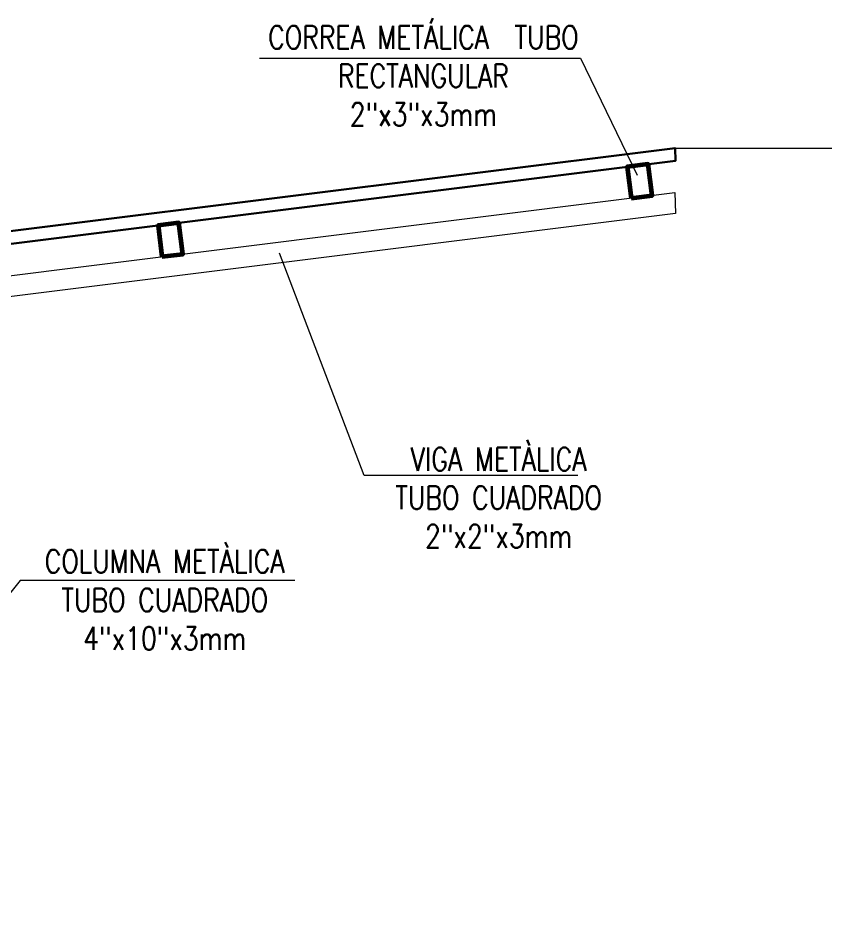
# Model space of a CAD drawing. Header units: millimetres. Extents: x 8.3 to 26.8, y 5.8 to 17.5.
# Drawn here: x 10.669 to 12.59, y 8.309 to 10.464 of the extents above; entities that cross this region are included whole.
import ezdxf

# ---------------------------------------------------------------- set-up
doc = ezdxf.new("R2010")
doc.units = ezdxf.units.MM
doc.linetypes.add('ACAD-TOPOGRAFIA FINAL AMBO 005$0$DASHED2', pattern=[0.375, 0.25, -0.125])
doc.linetypes.add('ACAD_ISO03W100', pattern=[30, 12, -18])
doc.layers.get('Defpoints').update_dxf_attribs({"color": 6, "lineweight": 5})
for name, color, linetype, lineweight in [('LEST 02', 5, 'Continuous', 20), ('LEST 08', 7, 'Continuous', 60), ('LPROYECCION', 7, 'ACAD_ISO03W100', 5), ('LROTULOS', 7, 'Continuous', 5)]:
    doc.layers.add(name, color=color, linetype=linetype, lineweight=lineweight)
doc.styles.add('STYLE5', font='romans.shx', dxfattribs={"width": 0.8})
doc.styles.add('TJ Eléctricas', font='swisse.ttf')
doc.dimstyles.new('STYLE MIGUEL', dxfattribs={"dimtxt": 0.12, "dimasz": 0.2, "dimexe": 0.15, "dimexo": 0.15, "dimgap": 0.09, "dimtad": 1, "dimtih": 1, "dimtoh": 1, "dimzin": 4, "dimdsep": 46, "dimtxsty": 'TJ Eléctricas', "dimblk": 'DOTSMALL', "dimcen": 0.09, "dimdle": 0.15, "dimclrd": 7, "dimclre": 7, "dimclrt": 7, "dimadec": 0, "dimazin": 0, "dimtfac": 1, "dimtix": 1, "dimtofl": 0, "dimtmove": 2, "dimatfit": 1, "dimfxl": 1, "dimtolj": 1, "dimtzin": 0, "dimlwd": 9, "dimlwe": 15, "dimarcsym": 0})

# ---------------------------------------------------------------- blocks, each defined once
blk = doc.blocks.new('_DotSmall')
at = {"color": 0, "linetype": 'ByBlock', "const_width": 0.5}
blk.add_lwpolyline([(-0.0625, 0, 1), (0.0625, 0, 1)], format="xyb", close=True, dxfattribs=at)
blk = doc.blocks.new('*D63')
at = {"color": 7, "lineweight": 9, "transparency": 16777216}
for p, q in [((13.4487, 10.3045), (13.4487, 8.8081)), ((13.4487, 7.0085), (13.4487, 8.5049))]:
    blk.add_line(p, q, dxfattribs=at)
at = {"color": 7, "lineweight": 15, "transparency": 16777216}
for p, q in [((12.8189, 10.1545), (13.5987, 10.1545)), ((12.385, 7.1585), (13.5987, 7.1585))]:
    blk.add_line(p, q, dxfattribs=at)
at = {"layer": 'Defpoints', "color": 0, "transparency": 16777216}
for p in [(12.6689, 10.1545), (12.235, 7.1585), (13.4487, 7.1585)]:
    blk.add_point(p, dxfattribs=at)
at = {"color": 7, "lineweight": 9, "transparency": 16777216, "xscale": 0.2, "yscale": 0.2, "zscale": 0.2}
for p, rotation in [((13.4487, 10.1545), 90), ((13.4487, 7.1585), 270)]:
    blk.add_blockref('_DotSmall', p, dxfattribs=dict(at, rotation=rotation))
at = {"color": 7, "transparency": 16777216, "insert": (13.4487, 8.6565), "char_height": 0.12, "attachment_point": 5, "style": 'TJ Eléctricas'}
blk.add_mtext('\\A1;3.00', dxfattribs=at)

msp = doc.modelspace()

# ---------------------------------------------------------------- linework, layer by layer
at = {"layer": 'LEST 02', "lineweight": 30}
msp.add_lwpolyline([(9.8195, 9.8225), (12.235, 10.1245), (12.2338, 10.1545), (9.8158, 9.8523), (9.8195, 9.8225)], dxfattribs=at)
at = {"layer": 'LEST 02', "color": 251, "lineweight": 0, "true_color": 0x636466}
msp.add_lwpolyline([(9.8288, 9.7481), (12.233, 10.0486), (12.235, 9.9985), (9.835, 9.6985)], close=True, dxfattribs=at)
at = {"layer": 'LEST 08'}
for points in [[(12.1291, 10.0356), (12.1787, 10.0418), (12.1694, 10.1163), (12.1198, 10.1101), (12.1291, 10.0356)], [(11.0118, 9.896), (11.0614, 9.9022), (11.0521, 9.9766), (11.0025, 9.9704), (11.0118, 9.896)]]:
    msp.add_lwpolyline(points, dxfattribs=at)
at = {"layer": 'LPROYECCION', "linetype": 'ACAD-TOPOGRAFIA FINAL AMBO 005$0$DASHED2', "ltscale": 10}
msp.add_line((12.2338, 10.1545), (13.971, 10.1545), dxfattribs=at)
at = {"layer": 'LROTULOS', "lineweight": 0}
for points in [[(11.2438, 10.3686), (12.0083, 10.3686), (12.1431, 10.09)], [(12.0017, 9.3748), (11.493, 9.3748), (11.2919, 9.904)], [(11.3283, 9.1249), (10.6742, 9.1249), (10.3747, 8.7508)]]:
    msp.add_lwpolyline(points, dxfattribs=at)

# ---------------------------------------------------------------- texts
at = {"layer": 'LROTULOS', "lineweight": 0, "char_height": 0.055, "attachment_point": 5, "style": 'STYLE5'}
for s, insert, width in [('CORREA METÁLICA  TUBO RECTANGULAR 2"x3"x3mm', (11.6343, 10.3266), 0.811751), ('\\A1;VIGA METÀLICA\\PTUBO CUADRADO\\P\\pxqc;2"x2"x3mm', (11.8135, 9.3219), 1.069023), ('\\A1;\\pxqc;COLUMNA METÀLICA\\PTUBO CUADRADO\\P4"x10"x3mm', (11.0183, 9.0784), 1.069023)]:
    msp.add_mtext(s, dxfattribs=dict(at, insert=insert, width=width))

# ---------------------------------------------------------------- dimensions: what is measured, and where the dimension line sits
dim = msp.add_linear_dim(base=(13.4487, 7.1585), p1=(12.6689, 10.1545), p2=(12.235, 7.1585), angle=90, dimstyle='STYLE MIGUEL')
dim.commit()
dim.dimension.update_dxf_attribs({"geometry": '*D63', "text_midpoint": (13.4487, 8.6565)})

doc.saveas('drawing.dxf')
